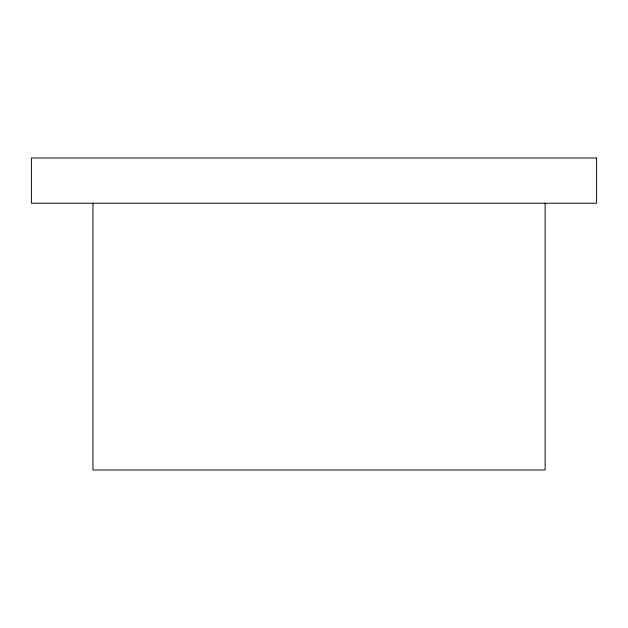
<?xml version="1.0" encoding="UTF-8"?>
<svg xmlns="http://www.w3.org/2000/svg" width="628" height="628" viewBox="0 0 628 628"><rect width="100%" height="100%" fill="white"/><g stroke="black" fill="none" stroke-linecap="round" stroke-linejoin="round"><path stroke-width="0.94" d="M545.12 203.221L545.12 469.995L92.96 469.995L92.96 203.221M596.6 158.005L31.4 158.005L31.4 203.221L596.6 203.221L596.6 158.005"/></g></svg>
